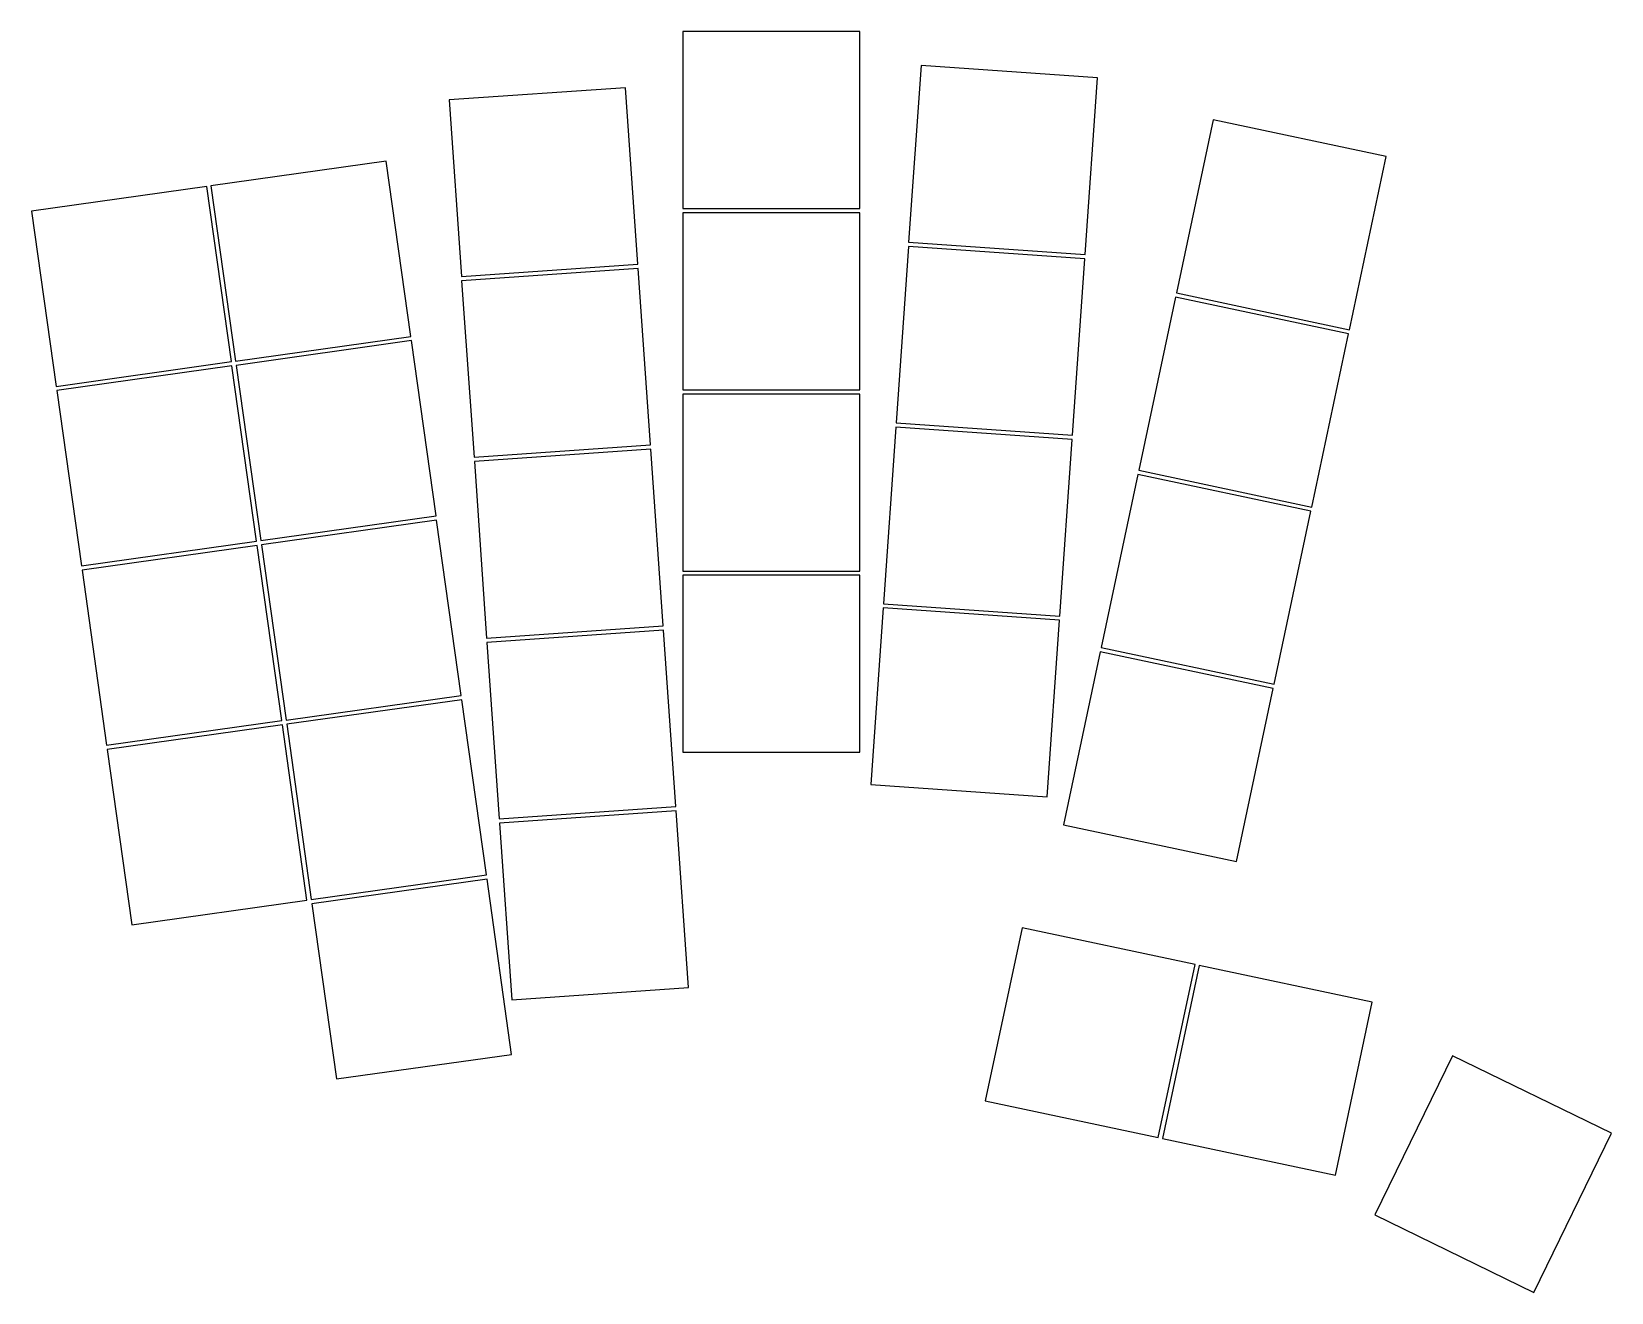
# Model space of a CAD drawing. Header units: millimetres. Extents: x -21 to 145, y -30 to 102.
import ezdxf

# ---------------------------------------------------------------- set-up
doc = ezdxf.new("R2010")
doc.units = ezdxf.units.MM

msp = doc.modelspace()

# ---------------------------------------------------------------- linework, layer by layer
for p, q in [((65.81, 101.97), (47.26, 101.97)), ((47.26, 101.97), (47.26, 83.42)), ((65.81, 83.42), (65.81, 101.97)), ((72.23, 98.41), (70.93, 79.9)), ((90.73, 97.11), (72.23, 98.41)), ((89.44, 78.61), (90.73, 97.11)), ((41.23, 96.09), (22.73, 94.8)), ((22.73, 94.8), (24.02, 76.29)), ((42.52, 77.59), (41.23, 96.09)), ((102.86, 92.72), (99.01, 74.57)), ((121.01, 88.86), (102.86, 92.72)), ((16.13, 88.38), (-2.24, 85.8)), ((18.71, 70.01), (16.13, 88.38)), ((117.15, 70.72), (121.01, 88.86)), ((-2.68, 85.74), (-21.05, 83.15)), ((-0.1, 67.37), (-2.68, 85.74)), ((-2.24, 85.8), (0.34, 67.43)), ((-21.05, 83.15), (-18.47, 64.78)), ((47.26, 83.42), (65.81, 83.42)), ((65.81, 82.97), (47.26, 82.97)), ((47.26, 82.97), (47.26, 64.42)), ((65.81, 64.42), (65.81, 82.97)), ((70.93, 79.9), (89.44, 78.61)), ((70.9, 79.45), (69.61, 60.95)), ((89.41, 78.16), (70.9, 79.45)), ((88.11, 59.65), (89.41, 78.16)), ((24.02, 76.29), (42.52, 77.59)), ((42.56, 77.14), (24.05, 75.85)), ((43.85, 58.64), (42.56, 77.14)), ((24.05, 75.85), (25.35, 57.34)), ((99.01, 74.57), (117.15, 70.72)), ((98.91, 74.13), (95.06, 55.99)), ((117.06, 70.28), (98.91, 74.13)), ((0.34, 67.43), (18.71, 70.01)), ((113.2, 52.13), (117.06, 70.28)), ((18.78, 69.57), (0.41, 66.98)), ((21.36, 51.2), (18.78, 69.57)), ((-18.47, 64.78), (-0.1, 67.37)), ((-0.04, 66.92), (-18.41, 64.34)), ((2.54, 48.55), (-0.04, 66.92)), ((0.41, 66.98), (2.99, 48.61)), ((-18.41, 64.34), (-15.83, 45.97)), ((47.26, 64.42), (65.81, 64.42)), ((65.81, 63.97), (47.26, 63.97)), ((47.26, 63.97), (47.26, 45.42)), ((65.81, 45.42), (65.81, 63.97)), ((69.58, 60.5), (68.28, 41.99)), ((88.08, 59.21), (69.58, 60.5)), ((69.61, 60.95), (88.11, 59.65)), ((25.35, 57.34), (43.85, 58.64)), ((43.88, 58.19), (25.38, 56.89)), ((45.18, 39.68), (43.88, 58.19)), ((86.79, 40.7), (88.08, 59.21)), ((25.38, 56.89), (26.67, 38.39)), ((94.96, 55.55), (91.11, 37.4)), ((113.11, 51.69), (94.96, 55.55)), ((95.06, 55.99), (113.2, 52.13)), ((109.25, 33.55), (113.11, 51.69)), ((2.99, 48.61), (21.36, 51.2)), ((21.42, 50.75), (3.05, 48.17)), ((24, 32.38), (21.42, 50.75)), ((-15.83, 45.97), (2.54, 48.55)), ((2.61, 48.11), (-15.76, 45.52)), ((5.19, 29.74), (2.61, 48.11)), ((3.05, 48.17), (5.63, 29.8)), ((-15.76, 45.52), (-13.18, 27.15)), ((47.26, 45.42), (65.81, 45.42)), ((65.81, 44.97), (47.26, 44.97)), ((47.26, 44.97), (47.26, 26.42)), ((65.81, 26.42), (65.81, 44.97)), ((68.25, 41.55), (66.96, 23.04)), ((86.76, 40.25), (68.25, 41.55)), ((68.28, 41.99), (86.79, 40.7)), ((85.46, 21.75), (86.76, 40.25)), ((26.67, 38.39), (45.18, 39.68)), ((45.21, 39.23), (26.7, 37.94)), ((46.5, 20.73), (45.21, 39.23)), ((26.7, 37.94), (28, 19.43)), ((91.01, 36.96), (87.16, 18.82)), ((109.16, 33.11), (91.01, 36.96)), ((91.11, 37.4), (109.25, 33.55)), ((5.63, 29.8), (24, 32.38)), ((24.06, 31.93), (5.7, 29.35)), ((26.65, 13.57), (24.06, 31.93)), ((105.3, 14.96), (109.16, 33.11)), ((-13.18, 27.15), (5.19, 29.74)), ((5.25, 29.29), (-13.12, 26.71)), ((7.83, 10.92), (5.25, 29.29)), ((5.7, 29.35), (8.28, 10.98)), ((-13.12, 26.71), (-10.54, 8.34)), ((47.26, 26.42), (65.81, 26.42)), ((66.96, 23.04), (85.46, 21.75)), ((28, 19.43), (46.5, 20.73)), ((46.53, 20.28), (28.03, 18.98)), ((47.83, 1.77), (46.53, 20.28)), ((28.03, 18.98), (29.32, 0.48)), ((87.16, 18.82), (105.3, 14.96)), ((8.28, 10.98), (26.65, 13.57)), ((26.71, 13.12), (8.34, 10.54)), ((29.29, -5.25), (26.71, 13.12)), ((-10.54, 8.34), (7.83, 10.92)), ((8.34, 10.54), (10.92, -7.83)), ((82.82, 8.03), (78.96, -10.11)), ((100.96, 4.18), (82.82, 8.03)), ((97.11, -13.97), (100.96, 4.18)), ((101.4, 4.08), (97.55, -14.06)), ((119.55, 0.23), (101.4, 4.08)), ((29.32, 0.48), (47.83, 1.77)), ((115.69, -17.92), (119.55, 0.23)), ((10.92, -7.83), (29.29, -5.25)), ((127.96, -5.4), (119.83, -22.07)), ((144.63, -13.53), (127.96, -5.4)), ((78.96, -10.11), (97.11, -13.97)), ((97.55, -14.06), (115.69, -17.92)), ((136.5, -30.21), (144.63, -13.53)), ((119.83, -22.07), (136.5, -30.21))]:
    msp.add_line(p, q)

doc.saveas('drawing.dxf')
